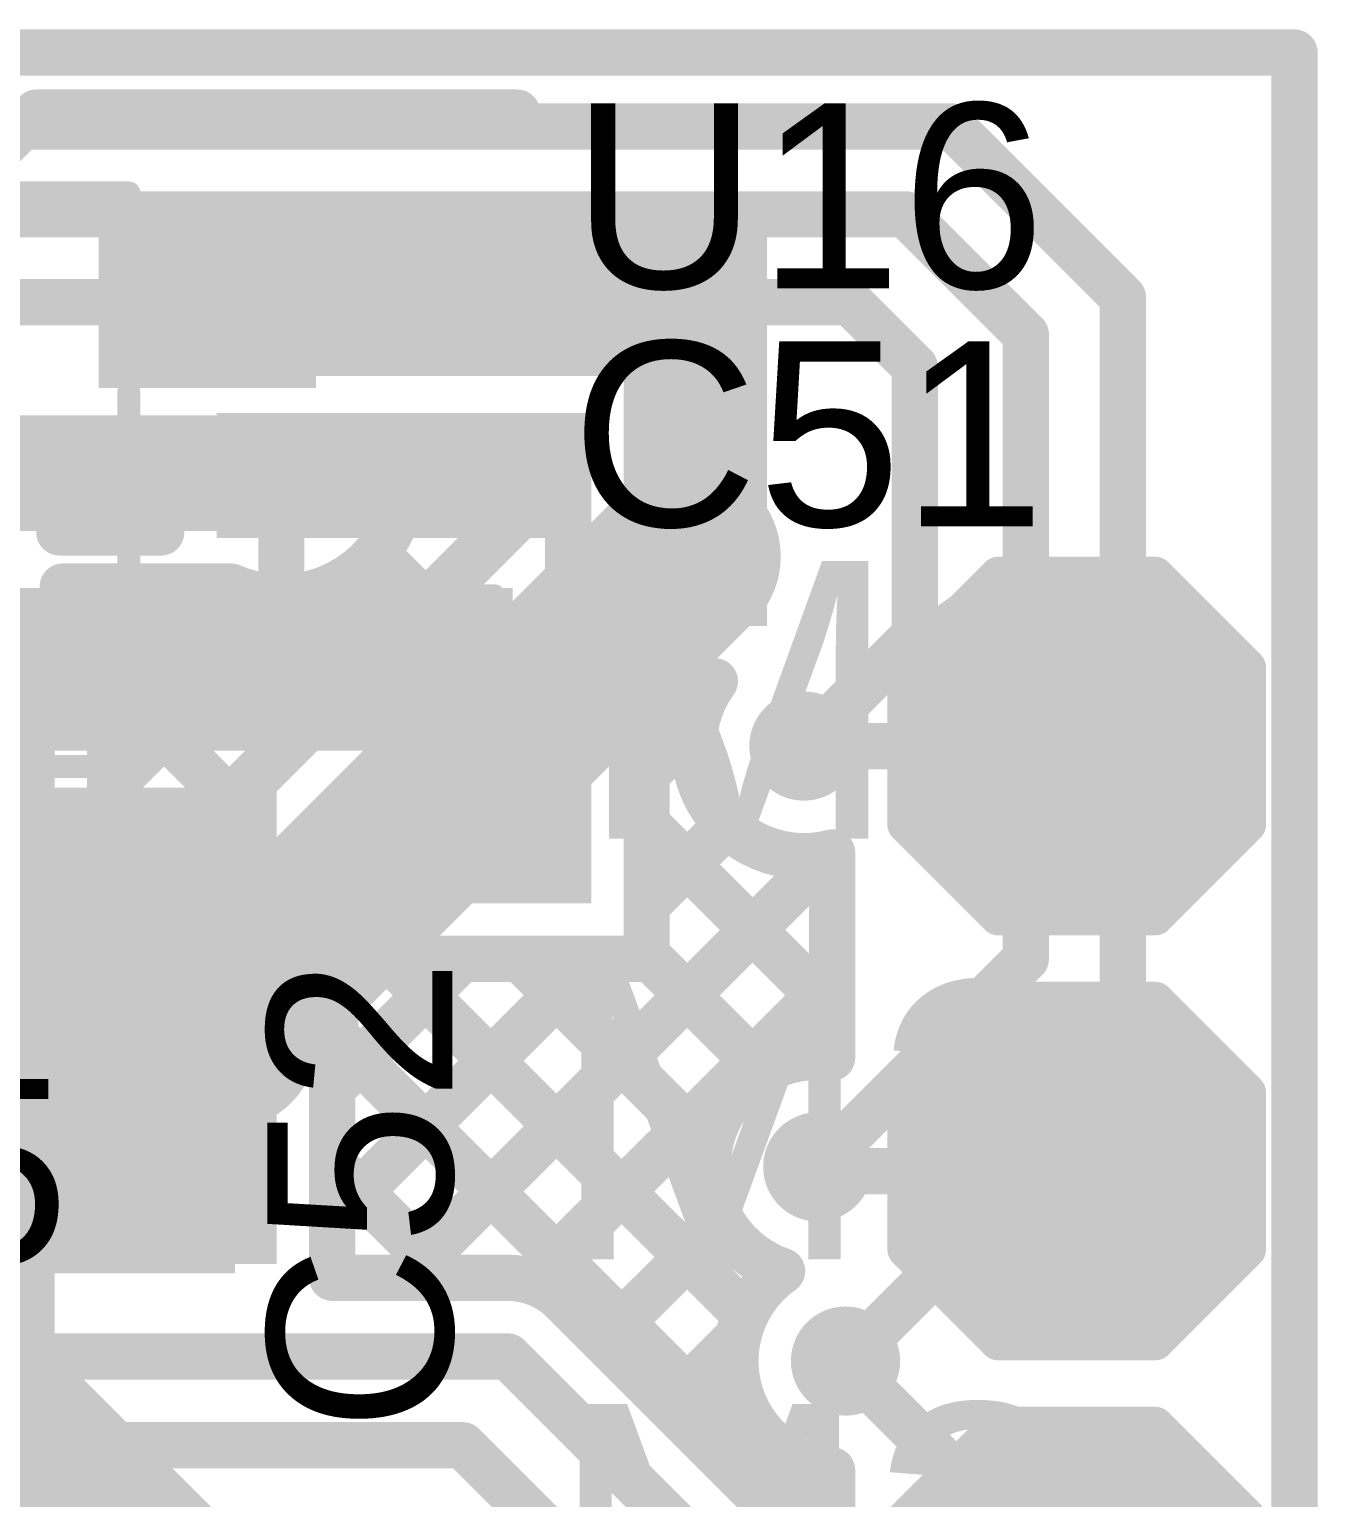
# Model space of a CAD drawing. Header units: millimetres. Extents: x -0.14 to 1.19, y -0.12 to 0.99.
# Drawn here: x 0.9075 to 1.1861, y 0.6715 to 0.989 of the extents above; entities that cross this region are included whole.
import ezdxf

# ---------------------------------------------------------------- set-up
doc = ezdxf.new("R2010")
doc.units = ezdxf.units.MM
doc.header["$MEASUREMENT"] = 0
for name, color, linetype in [('BottomLayer', 5, 'Continuous'), ('Mechanical2', 216, 'Continuous'), ('TopLayer', 1, 'Continuous'), ('TopOverlay', 2, 'Continuous'), ('TopPaste', 8, 'Continuous'), ('TopSolder', 216, 'Continuous'), ('ViaHoleLayer', 16, 'Continuous')]:
    doc.layers.add(name, color=color, linetype=linetype)
doc.styles.add('Arial', font='', dxfattribs={"height": 0.2})
doc.styles.get('Arial').set_extended_font_data('Arial')

# ---------------------------------------------------------------- blocks, each defined once
blk = doc.blocks.new('C___0402_9')
at = {"layer": 'TopLayer'}
for points in [[(-0.0275, -0.0125), (-0.0275, 0.0125), (-0.0095, 0.0125), (-0.0095, -0.0125)], [(0.0095, -0.0125), (0.0095, 0.0125), (0.0275, 0.0125), (0.0275, -0.0125)]]:
    blk.add_hatch(color=1, dxfattribs=at).paths.add_polyline_path(points)
at = {"layer": 'TopPaste'}
for points in [[(-0.0275, -0.0125), (-0.0275, 0.0125), (-0.0095, 0.0125), (-0.0095, -0.0125)], [(0.0095, -0.0125), (0.0095, 0.0125), (0.0275, 0.0125), (0.0275, -0.0125)]]:
    blk.add_hatch(color=8, dxfattribs=at).paths.add_polyline_path(points)
at = {"layer": 'TopSolder'}
for points in [[(-0.02986, -0.01486), (-0.02986, 0.01486), (-0.00714, 0.01486), (-0.00714, -0.01486)], [(0.00714, -0.01486), (0.00714, 0.01486), (0.02986, 0.01486), (0.02986, -0.01486)]]:
    blk.add_hatch(color=216, dxfattribs=at).paths.add_polyline_path(points)
at = {"layer": 'TopOverlay', "const_width": 0.005}
for points in [[(-0.011, 0.016), (-0.031, 0.016)], [(-0.031, -0.016), (-0.031, 0.016)], [(0.031, 0.016), (0.011, 0.016)], [(0.031, -0.016), (0.031, 0.016)], [(-0.011, -0.016), (-0.031, -0.016)], [(0.031, -0.016), (0.011, -0.016)]]:
    blk.add_lwpolyline(points, dxfattribs=at)
at = {"layer": 'TopOverlay', "const_width": 0.0025}
for points in [[(-0.03225, 0.016, 1), (-0.02975, 0.016, 1)], [(-0.03225, 0.016, 1), (-0.02975, 0.016, 1)], [(-0.01225, 0.016, 1), (-0.00975, 0.016, 1)], [(0.00975, 0.016, 1), (0.01225, 0.016, 1)], [(0.02975, 0.016, 1), (0.03225, 0.016, 1)], [(0.02975, 0.016, 1), (0.03225, 0.016, 1)], [(-0.03225, -0.016, 1), (-0.02975, -0.016, 1)], [(-0.03225, -0.016, 1), (-0.02975, -0.016, 1)], [(-0.01225, -0.016, 1), (-0.00975, -0.016, 1)], [(0.00975, -0.016, 1), (0.01225, -0.016, 1)], [(0.02975, -0.016, 1), (0.03225, -0.016, 1)], [(0.02975, -0.016, 1), (0.03225, -0.016, 1)]]:
    blk.add_lwpolyline(points, format="xyb", close=True, dxfattribs=at)
blk = doc.blocks.new('SOT_23_5_12')
at = {"layer": 'TopLayer'}
for points in [[(-0.0315, 0.05098), (-0.0315, 0.02382), (-0.07047, 0.02382), (-0.07047, 0.05098)], [(0.07047, 0.05098), (0.07047, 0.02382), (0.0315, 0.02382), (0.0315, 0.05098)], [(-0.0315, 0.01358), (-0.0315, -0.01358), (-0.07047, -0.01358), (-0.07047, 0.01358)], [(-0.0315, -0.02382), (-0.0315, -0.05098), (-0.07047, -0.05098), (-0.07047, -0.02382)], [(0.07047, -0.02382), (0.07047, -0.05098), (0.0315, -0.05098), (0.0315, -0.02382)]]:
    blk.add_hatch(color=1, dxfattribs=at).paths.add_polyline_path(points)
at = {"layer": 'TopPaste'}
for points in [[(-0.0315, 0.05098), (-0.0315, 0.02382), (-0.07047, 0.02382), (-0.07047, 0.05098)], [(0.07047, 0.05098), (0.07047, 0.02382), (0.0315, 0.02382), (0.0315, 0.05098)], [(-0.0315, 0.01358), (-0.0315, -0.01358), (-0.07047, -0.01358), (-0.07047, 0.01358)], [(-0.0315, -0.02382), (-0.0315, -0.05098), (-0.07047, -0.05098), (-0.07047, -0.02382)], [(0.07047, -0.02382), (0.07047, -0.05098), (0.0315, -0.05098), (0.0315, -0.02382)]]:
    blk.add_hatch(color=8, dxfattribs=at).paths.add_polyline_path(points)
at = {"layer": 'TopSolder'}
for points in [[(-0.0275, 0.05498), (-0.0275, 0.01982), (-0.07447, 0.01982), (-0.07447, 0.05498)], [(0.07447, 0.05498), (0.07447, 0.01982), (0.0275, 0.01982), (0.0275, 0.05498)], [(-0.0275, 0.01758), (-0.0275, -0.01758), (-0.07447, -0.01758), (-0.07447, 0.01758)], [(-0.0275, -0.01982), (-0.0275, -0.05498), (-0.07447, -0.05498), (-0.07447, -0.01982)], [(0.07447, -0.01982), (0.07447, -0.05498), (0.0275, -0.05498), (0.0275, -0.01982)]]:
    blk.add_hatch(color=216, dxfattribs=at).paths.add_polyline_path(points)
at = {"layer": 'TopOverlay'}
for points, const_width in [([(-0.034, 0.062), (0.034, 0.062)], 0.005), ([(-0.034, 0.057), (-0.034, 0.062)], 0.005), ([(0.034, 0.057), (0.034, 0.062)], 0.005), ([(0.034, -0.019), (0.034, 0.019)], 0.00496), ([(-0.034, -0.062), (-0.034, -0.057)], 0.005), ([(0.034, -0.062), (0.034, -0.057)], 0.005), ([(-0.034, -0.062), (0.034, -0.062)], 0.005)]:
    blk.add_lwpolyline(points, dxfattribs=dict(at, const_width=const_width))
for points, const_width in [([(-0.03525, 0.062, 1), (-0.03275, 0.062, 1)], 0.0025), ([(-0.03525, 0.062, 1), (-0.03275, 0.062, 1)], 0.0025), ([(0.03275, 0.062, 1), (0.03525, 0.062, 1)], 0.0025), ([(0.03275, 0.062, 1), (0.03525, 0.062, 1)], 0.0025), ([(-0.03525, 0.057, 1), (-0.03275, 0.057, 1)], 0.0025), ([(0.03275, 0.057, 1), (0.03525, 0.057, 1)], 0.0025), ([(0.03276, 0.019, 1), (0.03524, 0.019, 1)], 0.00248), ([(0.03276, -0.019, 1), (0.03524, -0.019, 1)], 0.00248), ([(-0.03525, -0.057, 1), (-0.03275, -0.057, 1)], 0.0025), ([(0.03275, -0.057, 1), (0.03525, -0.057, 1)], 0.0025), ([(-0.03525, -0.062, 1), (-0.03275, -0.062, 1)], 0.0025), ([(-0.03525, -0.062, 1), (-0.03275, -0.062, 1)], 0.0025), ([(0.03275, -0.062, 1), (0.03525, -0.062, 1)], 0.0025), ([(0.03275, -0.062, 1), (0.03525, -0.062, 1)], 0.0025)]:
    blk.add_lwpolyline(points, format="xyb", close=True, dxfattribs=dict(at, const_width=const_width))
blk = doc.blocks.new('R__0603_14')
at = {"layer": 'TopLayer'}
for points in [[(-0.015, 0.0175), (-0.015, -0.0175), (-0.045, -0.0175), (-0.045, 0.0175)], [(0.045, 0.0175), (0.045, -0.0175), (0.015, -0.0175), (0.015, 0.0175)]]:
    blk.add_hatch(color=1, dxfattribs=at).paths.add_polyline_path(points)
at = {"layer": 'TopPaste'}
for points in [[(-0.015, 0.0175), (-0.015, -0.0175), (-0.045, -0.0175), (-0.045, 0.0175)], [(0.045, 0.0175), (0.045, -0.0175), (0.015, -0.0175), (0.015, 0.0175)]]:
    blk.add_hatch(color=8, dxfattribs=at).paths.add_polyline_path(points)
at = {"layer": 'TopSolder'}
for points in [[(-0.011, 0.0215), (-0.011, -0.0215), (-0.049, -0.0215), (-0.049, 0.0215)], [(0.049, 0.0215), (0.049, -0.0215), (0.011, -0.0215), (0.011, 0.0215)]]:
    blk.add_hatch(color=216, dxfattribs=at).paths.add_polyline_path(points)
at = {"layer": 'TopOverlay', "const_width": 0.005}
for points in [[(-0.048, -0.021), (-0.048, 0.021)], [(-0.048, 0.021), (0.048, 0.021)], [(0.048, -0.021), (0.048, 0.021)], [(-0.048, -0.021), (0.048, -0.021)]]:
    blk.add_lwpolyline(points, dxfattribs=at)
at = {"layer": 'TopOverlay', "const_width": 0.0025}
for points in [[(-0.04925, 0.021, 1), (-0.04675, 0.021, 1)], [(-0.04925, 0.021, 1), (-0.04675, 0.021, 1)], [(0.04675, 0.021, 1), (0.04925, 0.021, 1)], [(0.04675, 0.021, 1), (0.04925, 0.021, 1)], [(-0.04925, -0.021, 1), (-0.04675, -0.021, 1)], [(-0.04925, -0.021, 1), (-0.04675, -0.021, 1)], [(0.04675, -0.021, 1), (0.04925, -0.021, 1)], [(0.04675, -0.021, 1), (0.04925, -0.021, 1)]]:
    blk.add_lwpolyline(points, format="xyb", close=True, dxfattribs=at)
blk = doc.blocks.new('TEST_POINT_22')
at = {"layer": 'TopLayer'}
blk.add_hatch(color=1, dxfattribs=at).paths.add_polyline_path([(0.015, 0.03), (-0.015, 0.03), (-0.03, 0.015), (-0.03, -0.015), (-0.015, -0.03), (0.015, -0.03), (0.03, -0.015), (0.03, 0.015)])
at = {"layer": 'TopPaste'}
blk.add_hatch(color=8, dxfattribs=at).paths.add_polyline_path([(0.015, 0.03), (-0.015, 0.03), (-0.03, 0.015), (-0.03, -0.015), (-0.015, -0.03), (0.015, -0.03), (0.03, -0.015), (0.03, 0.015)])
at = {"layer": 'TopSolder'}
blk.add_hatch(color=216, dxfattribs=at).paths.add_polyline_path([(0.017, 0.034), (-0.017, 0.034), (-0.034, 0.017), (-0.034, -0.017), (-0.017, -0.034), (0.017, -0.034), (0.034, -0.017), (0.034, 0.017)])
at = {"layer": 'TopOverlay', "const_width": 0.00787}
for points in [[(-0.037, 0.017), (-0.017, 0.037)], [(-0.017, 0.037), (0.017, 0.037)], [(-0.017, 0.037), (0.017, 0.037)], [(0.017, 0.037), (0.037, 0.017)], [(-0.037, -0.017), (-0.037, 0.017)], [(0.037, -0.017), (0.037, 0.017)], [(-0.037, -0.017), (-0.017, -0.037)], [(0.017, -0.037), (0.037, -0.017)], [(-0.017, -0.037), (0.017, -0.037)], [(-0.017, -0.037), (0.017, -0.037)]]:
    blk.add_lwpolyline(points, dxfattribs=at)
at = {"layer": 'TopOverlay', "const_width": 0.00394}
for points in [[(-0.01897, 0.037, 1), (-0.01503, 0.037, 1)], [(-0.01897, 0.037, 1), (-0.01503, 0.037, 1)], [(-0.01897, 0.037, 1), (-0.01503, 0.037, 1)], [(0.01503, 0.037, 1), (0.01897, 0.037, 1)], [(0.01503, 0.037, 1), (0.01897, 0.037, 1)], [(0.01503, 0.037, 1), (0.01897, 0.037, 1)], [(-0.03897, 0.017, 1), (-0.03503, 0.017, 1)], [(-0.03897, 0.017, 1), (-0.03503, 0.017, 1)], [(0.03503, 0.017, 1), (0.03897, 0.017, 1)], [(0.03503, 0.017, 1), (0.03897, 0.017, 1)], [(-0.03897, -0.017, 1), (-0.03503, -0.017, 1)], [(-0.03897, -0.017, 1), (-0.03503, -0.017, 1)], [(0.03503, -0.017, 1), (0.03897, -0.017, 1)], [(0.03503, -0.017, 1), (0.03897, -0.017, 1)], [(-0.01897, -0.037, 1), (-0.01503, -0.037, 1)], [(-0.01897, -0.037, 1), (-0.01503, -0.037, 1)], [(-0.01897, -0.037, 1), (-0.01503, -0.037, 1)], [(0.01503, -0.037, 1), (0.01897, -0.037, 1)], [(0.01503, -0.037, 1), (0.01897, -0.037, 1)], [(0.01503, -0.037, 1), (0.01897, -0.037, 1)]]:
    blk.add_lwpolyline(points, format="xyb", close=True, dxfattribs=at)
blk = doc.blocks.new('TEST_POINT_23')
at = {"layer": 'TopLayer'}
blk.add_hatch(color=1, dxfattribs=at).paths.add_polyline_path([(0.015, 0.03), (-0.015, 0.03), (-0.03, 0.015), (-0.03, -0.015), (-0.015, -0.03), (0.015, -0.03), (0.03, -0.015), (0.03, 0.015)])
at = {"layer": 'TopPaste'}
blk.add_hatch(color=8, dxfattribs=at).paths.add_polyline_path([(0.015, 0.03), (-0.015, 0.03), (-0.03, 0.015), (-0.03, -0.015), (-0.015, -0.03), (0.015, -0.03), (0.03, -0.015), (0.03, 0.015)])
at = {"layer": 'TopSolder'}
blk.add_hatch(color=216, dxfattribs=at).paths.add_polyline_path([(0.017, 0.034), (-0.017, 0.034), (-0.034, 0.017), (-0.034, -0.017), (-0.017, -0.034), (0.017, -0.034), (0.034, -0.017), (0.034, 0.017)])
at = {"layer": 'TopOverlay', "const_width": 0.00787}
for points in [[(-0.037, 0.017), (-0.017, 0.037)], [(-0.017, 0.037), (0.017, 0.037)], [(-0.017, 0.037), (0.017, 0.037)], [(0.017, 0.037), (0.037, 0.017)], [(-0.037, -0.017), (-0.037, 0.017)], [(0.037, -0.017), (0.037, 0.017)], [(-0.037, -0.017), (-0.017, -0.037)], [(0.017, -0.037), (0.037, -0.017)], [(-0.017, -0.037), (0.017, -0.037)], [(-0.017, -0.037), (0.017, -0.037)]]:
    blk.add_lwpolyline(points, dxfattribs=at)
at = {"layer": 'TopOverlay', "const_width": 0.00394}
for points in [[(-0.01897, 0.037, 1), (-0.01503, 0.037, 1)], [(-0.01897, 0.037, 1), (-0.01503, 0.037, 1)], [(-0.01897, 0.037, 1), (-0.01503, 0.037, 1)], [(0.01503, 0.037, 1), (0.01897, 0.037, 1)], [(0.01503, 0.037, 1), (0.01897, 0.037, 1)], [(0.01503, 0.037, 1), (0.01897, 0.037, 1)], [(-0.03897, 0.017, 1), (-0.03503, 0.017, 1)], [(-0.03897, 0.017, 1), (-0.03503, 0.017, 1)], [(0.03503, 0.017, 1), (0.03897, 0.017, 1)], [(0.03503, 0.017, 1), (0.03897, 0.017, 1)], [(-0.03897, -0.017, 1), (-0.03503, -0.017, 1)], [(-0.03897, -0.017, 1), (-0.03503, -0.017, 1)], [(0.03503, -0.017, 1), (0.03897, -0.017, 1)], [(0.03503, -0.017, 1), (0.03897, -0.017, 1)], [(-0.01897, -0.037, 1), (-0.01503, -0.037, 1)], [(-0.01897, -0.037, 1), (-0.01503, -0.037, 1)], [(-0.01897, -0.037, 1), (-0.01503, -0.037, 1)], [(0.01503, -0.037, 1), (0.01897, -0.037, 1)], [(0.01503, -0.037, 1), (0.01897, -0.037, 1)], [(0.01503, -0.037, 1), (0.01897, -0.037, 1)]]:
    blk.add_lwpolyline(points, format="xyb", close=True, dxfattribs=at)
blk = doc.blocks.new('TEST_POINT_24')
at = {"layer": 'TopLayer'}
blk.add_hatch(color=1, dxfattribs=at).paths.add_polyline_path([(0.015, 0.03), (-0.015, 0.03), (-0.03, 0.015), (-0.03, -0.015), (-0.015, -0.03), (0.015, -0.03), (0.03, -0.015), (0.03, 0.015)])
at = {"layer": 'TopPaste'}
blk.add_hatch(color=8, dxfattribs=at).paths.add_polyline_path([(0.015, 0.03), (-0.015, 0.03), (-0.03, 0.015), (-0.03, -0.015), (-0.015, -0.03), (0.015, -0.03), (0.03, -0.015), (0.03, 0.015)])
at = {"layer": 'TopSolder'}
blk.add_hatch(color=216, dxfattribs=at).paths.add_polyline_path([(0.017, 0.034), (-0.017, 0.034), (-0.034, 0.017), (-0.034, -0.017), (-0.017, -0.034), (0.017, -0.034), (0.034, -0.017), (0.034, 0.017)])
at = {"layer": 'TopOverlay', "const_width": 0.00787}
for points in [[(-0.037, 0.017), (-0.017, 0.037)], [(-0.017, 0.037), (0.017, 0.037)], [(-0.017, 0.037), (0.017, 0.037)], [(0.017, 0.037), (0.037, 0.017)], [(-0.037, -0.017), (-0.037, 0.017)], [(0.037, -0.017), (0.037, 0.017)], [(-0.037, -0.017), (-0.017, -0.037)], [(0.017, -0.037), (0.037, -0.017)], [(-0.017, -0.037), (0.017, -0.037)], [(-0.017, -0.037), (0.017, -0.037)]]:
    blk.add_lwpolyline(points, dxfattribs=at)
at = {"layer": 'TopOverlay', "const_width": 0.00394}
for points in [[(-0.01897, 0.037, 1), (-0.01503, 0.037, 1)], [(-0.01897, 0.037, 1), (-0.01503, 0.037, 1)], [(-0.01897, 0.037, 1), (-0.01503, 0.037, 1)], [(0.01503, 0.037, 1), (0.01897, 0.037, 1)], [(0.01503, 0.037, 1), (0.01897, 0.037, 1)], [(0.01503, 0.037, 1), (0.01897, 0.037, 1)], [(-0.03897, 0.017, 1), (-0.03503, 0.017, 1)], [(-0.03897, 0.017, 1), (-0.03503, 0.017, 1)], [(0.03503, 0.017, 1), (0.03897, 0.017, 1)], [(0.03503, 0.017, 1), (0.03897, 0.017, 1)], [(-0.03897, -0.017, 1), (-0.03503, -0.017, 1)], [(-0.03897, -0.017, 1), (-0.03503, -0.017, 1)], [(0.03503, -0.017, 1), (0.03897, -0.017, 1)], [(0.03503, -0.017, 1), (0.03897, -0.017, 1)], [(-0.01897, -0.037, 1), (-0.01503, -0.037, 1)], [(-0.01897, -0.037, 1), (-0.01503, -0.037, 1)], [(-0.01897, -0.037, 1), (-0.01503, -0.037, 1)], [(0.01503, -0.037, 1), (0.01897, -0.037, 1)], [(0.01503, -0.037, 1), (0.01897, -0.037, 1)], [(0.01503, -0.037, 1), (0.01897, -0.037, 1)]]:
    blk.add_lwpolyline(points, format="xyb", close=True, dxfattribs=at)
blk = doc.blocks.new('C___0402_26')
at = {"layer": 'TopLayer'}
for points in [[(-0.0275, -0.0125), (-0.0275, 0.0125), (-0.0095, 0.0125), (-0.0095, -0.0125)], [(0.0095, -0.0125), (0.0095, 0.0125), (0.0275, 0.0125), (0.0275, -0.0125)]]:
    blk.add_hatch(color=1, dxfattribs=at).paths.add_polyline_path(points)
at = {"layer": 'TopPaste'}
for points in [[(-0.0275, -0.0125), (-0.0275, 0.0125), (-0.0095, 0.0125), (-0.0095, -0.0125)], [(0.0095, -0.0125), (0.0095, 0.0125), (0.0275, 0.0125), (0.0275, -0.0125)]]:
    blk.add_hatch(color=8, dxfattribs=at).paths.add_polyline_path(points)
at = {"layer": 'TopSolder'}
for points in [[(-0.02986, -0.01486), (-0.02986, 0.01486), (-0.00714, 0.01486), (-0.00714, -0.01486)], [(0.00714, -0.01486), (0.00714, 0.01486), (0.02986, 0.01486), (0.02986, -0.01486)]]:
    blk.add_hatch(color=216, dxfattribs=at).paths.add_polyline_path(points)
at = {"layer": 'TopOverlay', "const_width": 0.005}
for points in [[(-0.011, 0.016), (-0.031, 0.016)], [(-0.031, -0.016), (-0.031, 0.016)], [(0.031, 0.016), (0.011, 0.016)], [(0.031, -0.016), (0.031, 0.016)], [(-0.011, -0.016), (-0.031, -0.016)], [(0.031, -0.016), (0.011, -0.016)]]:
    blk.add_lwpolyline(points, dxfattribs=at)
at = {"layer": 'TopOverlay', "const_width": 0.0025}
for points in [[(-0.03225, 0.016, 1), (-0.02975, 0.016, 1)], [(-0.03225, 0.016, 1), (-0.02975, 0.016, 1)], [(-0.01225, 0.016, 1), (-0.00975, 0.016, 1)], [(0.00975, 0.016, 1), (0.01225, 0.016, 1)], [(0.02975, 0.016, 1), (0.03225, 0.016, 1)], [(0.02975, 0.016, 1), (0.03225, 0.016, 1)], [(-0.03225, -0.016, 1), (-0.02975, -0.016, 1)], [(-0.03225, -0.016, 1), (-0.02975, -0.016, 1)], [(-0.01225, -0.016, 1), (-0.00975, -0.016, 1)], [(0.00975, -0.016, 1), (0.01225, -0.016, 1)], [(0.02975, -0.016, 1), (0.03225, -0.016, 1)], [(0.02975, -0.016, 1), (0.03225, -0.016, 1)]]:
    blk.add_lwpolyline(points, format="xyb", close=True, dxfattribs=at)

msp = doc.modelspace()

# ---------------------------------------------------------------- hatches: boundary and pattern name
at = {"layer": 'BottomLayer'}
h = msp.add_hatch(color=5, dxfattribs=at)
edge = h.paths.add_edge_path()
edge.add_arc((0.962, 0.893), 0.01181, 0, 360)
h = msp.add_hatch(color=5, dxfattribs=at)
edge = h.paths.add_edge_path()
edge.add_arc((1.05, 0.875), 0.01181, 0, 360)
h = msp.add_hatch(color=5, dxfattribs=at)
edge = h.paths.add_edge_path()
edge.add_arc((1.075, 0.834), 0.01181, 0, 360)
h = msp.add_hatch(color=5, dxfattribs=at)
edge = h.paths.add_edge_path()
edge.add_arc((0.95, 0.771), 0.01181, 0, 360)
h = msp.add_hatch(color=5, dxfattribs=at)
edge = h.paths.add_edge_path()
edge.add_arc((1.078, 0.743), 0.01181, 0, 360)
h = msp.add_hatch(color=5, dxfattribs=at)
edge = h.paths.add_edge_path()
edge.add_arc((1.084, 0.701), 0.01181, 0, 360)
at = {"layer": 'TopLayer'}
for points in [[(0.926, 0.914), (1.067, 0.914), (1.067, 0.944), (0.926, 0.944)], [(1.036, 0.86), (1.067, 0.86), (1.067, 0.935), (1.036, 0.935)], [(1.029, 0.906), (0.948, 0.906), (0.948, 0.879), (1.029, 0.879)], [(1.019, 0.8), (1.029, 0.8), (1.029, 0.893), (1.019, 0.893)], [(0.875, 0.833), (1.012, 0.833), (1.012, 0.8682), (0.875, 0.8682)], [(0.963, 0.839), (1.012, 0.839), (1.012, 0.8682), (0.963, 0.8682)], [(0.882, 0.722), (0.961, 0.722), (0.961, 0.825), (0.882, 0.825)], [(0.978, 0.8), (1.029, 0.8), (1.029, 0.825), (0.978, 0.825)], [(0.799, 0.72), (0.952, 0.72), (0.952, 0.756), (0.799, 0.756)]]:
    msp.add_hatch(color=1, dxfattribs=at).paths.add_polyline_path(points)
h = msp.add_hatch(color=1, dxfattribs=at)
edge = h.paths.add_edge_path()
edge.add_arc((0.962, 0.893), 0.01181, 0, 360)
h = msp.add_hatch(color=1, dxfattribs=at)
edge = h.paths.add_edge_path()
edge.add_arc((1.05, 0.875), 0.01181, 0, 360)
h = msp.add_hatch(color=1, dxfattribs=at)
edge = h.paths.add_edge_path()
edge.add_arc((1.075, 0.834), 0.01181, 0, 360)
h = msp.add_hatch(color=1, dxfattribs=at)
edge = h.paths.add_edge_path()
edge.add_arc((0.95, 0.771), 0.01181, 0, 360)
h = msp.add_hatch(color=1, dxfattribs=at)
edge = h.paths.add_edge_path()
edge.add_arc((1.078, 0.743), 0.01181, 0, 360)
h = msp.add_hatch(color=1, dxfattribs=at)
edge = h.paths.add_edge_path()
edge.add_arc((1.084, 0.701), 0.01181, 0, 360)
at = {"layer": 'ViaHoleLayer'}
h = msp.add_hatch(color=16, dxfattribs=at)
edge = h.paths.add_edge_path()
edge.add_arc((0.962, 0.893), 0.00591, 0, 360)
h = msp.add_hatch(color=16, dxfattribs=at)
edge = h.paths.add_edge_path()
edge.add_arc((1.05, 0.875), 0.00591, 0, 360)
h = msp.add_hatch(color=16, dxfattribs=at)
edge = h.paths.add_edge_path()
edge.add_arc((1.075, 0.834), 0.00591, 0, 360)
h = msp.add_hatch(color=16, dxfattribs=at)
edge = h.paths.add_edge_path()
edge.add_arc((0.95, 0.771), 0.00591, 0, 360)
h = msp.add_hatch(color=16, dxfattribs=at)
edge = h.paths.add_edge_path()
edge.add_arc((1.078, 0.743), 0.00591, 0, 360)
h = msp.add_hatch(color=16, dxfattribs=at)
edge = h.paths.add_edge_path()
edge.add_arc((1.084, 0.701), 0.00591, 0, 360)

# ---------------------------------------------------------------- linework, layer by layer
at = {"layer": 'BottomLayer'}
for points, const_width in [([(0.334, 0.968), (1.107, 0.968)], 0.01), ([(1.107, 0.968), (1.144, 0.931)], 0.01), ([(0.355, 0.949), (1.097, 0.949)], 0.01), ([(1.097, 0.949), (1.123, 0.923)], 0.01), ([(0.373, 0.93), (1.085, 0.93)], 0.01), ([(1.085, 0.93), (1.099, 0.916)], 0.01), ([(1.144, 0.76079), (1.144, 0.931)], 0.01), ([(1.123, 0.788), (1.123, 0.923)], 0.01), ([(1.099, 0.858), (1.099, 0.916)], 0.01), ([(0.815, 0.893), (0.962, 0.893)], 0.025), ([(0.962, 0.893), (0.98381, 0.893)], 0.01), ([(0.962, 0.87119), (0.962, 0.893)], 0.01), ([(0.95, 0.775), (1.05, 0.875)], 0.04), ([(0.925, 0.79677), (1.01249, 0.88425)], 0.01), ([(0.9274, 0.79766), (1.014, 0.88425)], 0.01), ([(0.98734, 0.88425), (1.014, 0.88425)], 0.01), ([(1.00218, 0.88425), (1.00809, 0.87834)], 0.01), ([(0.98247, 0.87568), (0.99395, 0.8642)], 0.01), ([(0.91472, 0.8685), (0.95111, 0.8685)], 0.01), ([(0.92412, 0.85245), (0.94017, 0.8685)], 0.01), ([(0.93308, 0.8685), (0.96566, 0.83592)], 0.01), ([(0.925, 0.82505), (0.96652, 0.86657)], 0.01), ([(0.96362, 0.86624), (0.9798, 0.85006)], 0.01), ([(0.893, 0.695), (0.893, 0.845)], 0.04), ([(1.075, 0.834), (1.099, 0.858)], 0.01), ([(0.92481, 0.84848), (0.95152, 0.82177)], 0.01), ([(0.925, 0.79497), (0.925, 0.845)], 0.01), ([(0.925, 0.82001), (0.93738, 0.80763)], 0.01), ([(0.95, 0.771), (0.95, 0.775)], 0.04), ([(1.078, 0.743), (1.123, 0.788)], 0.01), ([(1.084, 0.70079), (1.144, 0.76079)], 0.01), ([(0.893, 0.695), (1.047, 0.541)], 0.04)]:
    msp.add_lwpolyline(points, dxfattribs=dict(at, const_width=const_width))
for points, const_width in [([(1.1045, 0.968, 1), (1.1095, 0.968, 1)], 0.005), ([(1.1045, 0.968, 1), (1.1095, 0.968, 1)], 0.005), ([(1.0945, 0.949, 1), (1.0995, 0.949, 1)], 0.005), ([(1.0945, 0.949, 1), (1.0995, 0.949, 1)], 0.005), ([(1.0825, 0.93, 1), (1.0875, 0.93, 1)], 0.005), ([(1.0825, 0.93, 1), (1.0875, 0.93, 1)], 0.005), ([(1.1415, 0.931, 1), (1.1465, 0.931, 1)], 0.005), ([(1.1415, 0.931, 1), (1.1465, 0.931, 1)], 0.005), ([(1.1205, 0.923, 1), (1.1255, 0.923, 1)], 0.005), ([(1.1205, 0.923, 1), (1.1255, 0.923, 1)], 0.005), ([(1.0965, 0.916, 1), (1.1015, 0.916, 1)], 0.005), ([(1.0965, 0.916, 1), (1.1015, 0.916, 1)], 0.005), ([(0.95575, 0.893, 1), (0.96825, 0.893, 1)], 0.0125), ([(0.9595, 0.893, 1), (0.9645, 0.893, 1)], 0.005), ([(0.9595, 0.893, 1), (0.9645, 0.893, 1)], 0.005), ([(0.98131, 0.893, 1), (0.98631, 0.893, 1)], 0.005), ([(1.04, 0.875, 1), (1.06, 0.875, 1)], 0.02), ([(0.98484, 0.88425, 1), (0.98984, 0.88425, 1)], 0.005), ([(0.98484, 0.88425, 1), (0.98984, 0.88425, 1)], 0.005), ([(0.99968, 0.88425, 1), (1.00468, 0.88425, 1)], 0.005), ([(1.00999, 0.88425, 1), (1.01499, 0.88425, 1)], 0.005), ([(1.0115, 0.88425, 1), (1.0165, 0.88425, 1)], 0.005), ([(1.0115, 0.88425, 1), (1.0165, 0.88425, 1)], 0.005), ([(1.00559, 0.87834, 1), (1.01059, 0.87834, 1)], 0.005), ([(0.97997, 0.87568, 1), (0.98497, 0.87568, 1)], 0.005), ([(0.91222, 0.8685, 1), (0.91722, 0.8685, 1)], 0.005), ([(0.91222, 0.8685, 1), (0.91722, 0.8685, 1)], 0.005), ([(0.93058, 0.8685, 1), (0.93558, 0.8685, 1)], 0.005), ([(0.93767, 0.8685, 1), (0.94267, 0.8685, 1)], 0.005), ([(0.94861, 0.8685, 1), (0.95361, 0.8685, 1)], 0.005), ([(0.94861, 0.8685, 1), (0.95361, 0.8685, 1)], 0.005), ([(0.9595, 0.87119, 1), (0.9645, 0.87119, 1)], 0.005), ([(0.96112, 0.86624, 1), (0.96612, 0.86624, 1)], 0.005), ([(0.96402, 0.86657, 1), (0.96902, 0.86657, 1)], 0.005), ([(0.99145, 0.8642, 1), (0.99645, 0.8642, 1)], 0.005), ([(0.883, 0.845, 1), (0.903, 0.845, 1)], 0.02), ([(1.0965, 0.858, 1), (1.1015, 0.858, 1)], 0.005), ([(1.0965, 0.858, 1), (1.1015, 0.858, 1)], 0.005), ([(0.92162, 0.85245, 1), (0.92662, 0.85245, 1)], 0.005), ([(0.9773, 0.85006, 1), (0.9823, 0.85006, 1)], 0.005), ([(0.92231, 0.84848, 1), (0.92731, 0.84848, 1)], 0.005), ([(0.9225, 0.845, 1), (0.9275, 0.845, 1)], 0.005), ([(0.9225, 0.845, 1), (0.9275, 0.845, 1)], 0.005), ([(0.96316, 0.83592, 1), (0.96816, 0.83592, 1)], 0.005), ([(1.0725, 0.834, 1), (1.0775, 0.834, 1)], 0.005), ([(0.9225, 0.82505, 1), (0.9275, 0.82505, 1)], 0.005), ([(0.94902, 0.82177, 1), (0.95402, 0.82177, 1)], 0.005), ([(0.9225, 0.82001, 1), (0.9275, 0.82001, 1)], 0.005), ([(0.93488, 0.80763, 1), (0.93988, 0.80763, 1)], 0.005), ([(0.9225, 0.79677, 1), (0.9275, 0.79677, 1)], 0.005), ([(0.92487, 0.79763, 1), (0.92987, 0.79763, 1)], 0.005), ([(0.9249, 0.79766, 1), (0.9299, 0.79766, 1)], 0.005), ([(0.9249, 0.79766, 1), (0.9299, 0.79766, 1)], 0.005), ([(0.9225, 0.79497, 1), (0.9275, 0.79497, 1)], 0.005), ([(0.9225, 0.79497, 1), (0.9275, 0.79497, 1)], 0.005), ([(0.9225, 0.79497, 1), (0.9275, 0.79497, 1)], 0.005), ([(0.94, 0.775, 1), (0.96, 0.775, 1)], 0.02), ([(0.94, 0.775, 1), (0.96, 0.775, 1)], 0.02), ([(0.94, 0.771, 1), (0.96, 0.771, 1)], 0.02), ([(1.1205, 0.788, 1), (1.1255, 0.788, 1)], 0.005), ([(1.1205, 0.788, 1), (1.1255, 0.788, 1)], 0.005), ([(1.1415, 0.76079, 1), (1.1465, 0.76079, 1)], 0.005), ([(1.1415, 0.76079, 1), (1.1465, 0.76079, 1)], 0.005), ([(1.0755, 0.743, 1), (1.0805, 0.743, 1)], 0.005), ([(0.883, 0.695, 1), (0.903, 0.695, 1)], 0.02), ([(0.883, 0.695, 1), (0.903, 0.695, 1)], 0.02), ([(1.0815, 0.70079, 1), (1.0865, 0.70079, 1)], 0.005)]:
    msp.add_lwpolyline(points, format="xyb", close=True, dxfattribs=dict(at, const_width=const_width))
at = {"layer": 'BottomLayer', "const_width": 0.01}
for points in [[(0.98734, 0.88425, -0.439595), (0.95111, 0.8685)], [(0.91472, 0.8685, -0.209159), (0.925, 0.845)], [(0.925, 0.79497, -0.028131), (0.9274, 0.79766)], [(0.925, 0.79497, -0.027824), (0.92737, 0.79763)]]:
    msp.add_lwpolyline(points, format="xyb", dxfattribs=at)
at = {"layer": 'Mechanical2', "const_width": 0.01}
for points in [[(0, 0.984), (1.1811, 0.984)], [(1.1811, -0.00025), (1.1811, 0.984)]]:
    msp.add_lwpolyline(points, dxfattribs=at)
at = {"layer": 'Mechanical2', "const_width": 0.005}
msp.add_lwpolyline([(1.1786, 0.984, 1), (1.1836, 0.984, 1)], format="xyb", close=True, dxfattribs=at)
msp.add_lwpolyline([(1.1786, 0.984, 1), (1.1836, 0.984, 1)], format="xyb", close=True, dxfattribs=at)
at = {"layer": 'TopLayer', "const_width": 0.01}
for points in [[(0.94019, 0.893), (0.962, 0.893)], [(0.914, 0.88425), (0.936, 0.88425)], [(0.914, 0.8802), (0.914, 0.88425)], [(0.91732, 0.88425), (0.92138, 0.8802)], [(0.92358, 0.8802), (0.92763, 0.88425)], [(0.936, 0.8802), (0.936, 0.88425)], [(0.914, 0.8802), (0.936, 0.8802)], [(1.041, 0.848), (1.05574, 0.848)], [(1.041, 0.837), (1.041, 0.848)], [(1.041, 0.84543), (1.05122, 0.83521)], [(1.041, 0.82791), (1.05163, 0.83854)], [(1.041, 0.788), (1.041, 0.837)], [(1.041, 0.788), (1.041, 0.837)], [(1.075, 0.834), (1.134, 0.834)], [(0.992, 0.798), (0.992, 0.817)], [(1.041, 0.81715), (1.0811, 0.77704)], [(1.041, 0.79963), (1.05835, 0.81698)], [(0.98866, 0.719), (1.08048, 0.81083)], [(1.07621, 0.81022), (1.0811, 0.80533)], [(1.0811, 0.76661), (1.0811, 0.81098)], [(1.041, 0.78886), (1.06619, 0.76367)], [(0.973, 0.73163), (1.02937, 0.788)], [(0.973, 0.75991), (1.00109, 0.788)], [(0.973, 0.77716), (0.973, 0.788)], [(0.973, 0.788), (1.007, 0.788)], [(0.98529, 0.788), (1.06236, 0.71093)], [(1.007, 0.788), (1.041, 0.788)], [(1.007, 0.788), (1.041, 0.788)], [(1.01358, 0.788), (1.05453, 0.74704)], [(1.01614, 0.7182), (1.0811, 0.78316)], [(0.97381, 0.7712), (1.0811, 0.66391)], [(0.973, 0.719), (0.973, 0.76484)], [(0.973, 0.74372), (0.99772, 0.719)], [(1.078, 0.743), (1.07891, 0.74209)], [(1.07891, 0.74209), (1.134, 0.74209)], [(1.03163, 0.70541), (1.05736, 0.73113)], [(0.973, 0.719), (1.011, 0.719)], [(1.02304, 0.714), (1.0811, 0.65594)], [(1.04577, 0.69127), (1.06078, 0.70627)], [(0.862, 0.702), (1.011, 0.702)], [(1.011, 0.702), (1.071, 0.642)], [(1.084, 0.70059), (1.084, 0.701)], [(1.084, 0.70059), (1.134, 0.65059)], [(1.05992, 0.67712), (1.06706, 0.68427)], [(0.8698, 0.6828), (1.0012, 0.6828)], [(1.0012, 0.6828), (1.053, 0.631)], [(1.0811, 0.65594), (1.0811, 0.67737)], [(1.07406, 0.66298), (1.0811, 0.67003)]]:
    msp.add_lwpolyline(points, dxfattribs=at)
at = {"layer": 'TopLayer', "const_width": 0.005}
for points in [[(0.93769, 0.893, 1), (0.94269, 0.893, 1)], [(0.9595, 0.893, 1), (0.9645, 0.893, 1)], [(0.9115, 0.88425, 1), (0.9165, 0.88425, 1)], [(0.9115, 0.88425, 1), (0.9165, 0.88425, 1)], [(0.91482, 0.88425, 1), (0.91982, 0.88425, 1)], [(0.92513, 0.88425, 1), (0.93013, 0.88425, 1)], [(0.9335, 0.88425, 1), (0.9385, 0.88425, 1)], [(0.9335, 0.88425, 1), (0.9385, 0.88425, 1)], [(0.9115, 0.8802, 1), (0.9165, 0.8802, 1)], [(0.9115, 0.8802, 1), (0.9165, 0.8802, 1)], [(0.91888, 0.8802, 1), (0.92388, 0.8802, 1)], [(0.92108, 0.8802, 1), (0.92608, 0.8802, 1)], [(0.9335, 0.8802, 1), (0.9385, 0.8802, 1)], [(0.9335, 0.8802, 1), (0.9385, 0.8802, 1)], [(1.0385, 0.848, 1), (1.0435, 0.848, 1)], [(1.0385, 0.848, 1), (1.0435, 0.848, 1)], [(1.05324, 0.848, 1), (1.05824, 0.848, 1)], [(1.05324, 0.848, 1), (1.05824, 0.848, 1)], [(1.0385, 0.84543, 1), (1.0435, 0.84543, 1)], [(1.0385, 0.837, 1), (1.0435, 0.837, 1)], [(1.0385, 0.837, 1), (1.0435, 0.837, 1)], [(1.0385, 0.837, 1), (1.0435, 0.837, 1)], [(1.04913, 0.83854, 1), (1.05413, 0.83854, 1)], [(1.04872, 0.83521, 1), (1.05372, 0.83521, 1)], [(1.0725, 0.834, 1), (1.0775, 0.834, 1)], [(1.1315, 0.834, 1), (1.1365, 0.834, 1)], [(1.0385, 0.82791, 1), (1.0435, 0.82791, 1)], [(0.9895, 0.817, 1), (0.9945, 0.817, 1)], [(1.0385, 0.81715, 1), (1.0435, 0.81715, 1)], [(1.05585, 0.81698, 1), (1.06085, 0.81698, 1)], [(1.07371, 0.81022, 1), (1.07871, 0.81022, 1)], [(1.07798, 0.81083, 1), (1.08298, 0.81083, 1)], [(1.0786, 0.81098, 1), (1.0836, 0.81098, 1)], [(1.0786, 0.81098, 1), (1.0836, 0.81098, 1)], [(1.0786, 0.80533, 1), (1.0836, 0.80533, 1)], [(1.0385, 0.79963, 1), (1.0435, 0.79963, 1)], [(0.9895, 0.798, 1), (0.9945, 0.798, 1)], [(1.0385, 0.78886, 1), (1.0435, 0.78886, 1)], [(0.9705, 0.788, 1), (0.9755, 0.788, 1)], [(0.9705, 0.788, 1), (0.9755, 0.788, 1)], [(0.98279, 0.788, 1), (0.98779, 0.788, 1)], [(0.99859, 0.788, 1), (1.00359, 0.788, 1)], [(1.0045, 0.788, 1), (1.0095, 0.788, 1)], [(1.0045, 0.788, 1), (1.0095, 0.788, 1)], [(1.0045, 0.788, 1), (1.0095, 0.788, 1)], [(1.01108, 0.788, 1), (1.01608, 0.788, 1)], [(1.02687, 0.788, 1), (1.03187, 0.788, 1)], [(1.0385, 0.788, 1), (1.0435, 0.788, 1)], [(1.0385, 0.788, 1), (1.0435, 0.788, 1)], [(1.0385, 0.788, 1), (1.0435, 0.788, 1)], [(1.0385, 0.788, 1), (1.0435, 0.788, 1)], [(1.0786, 0.78316, 1), (1.0836, 0.78316, 1)], [(0.9705, 0.77716, 1), (0.9755, 0.77716, 1)], [(0.9705, 0.77716, 1), (0.9755, 0.77716, 1)], [(1.0786, 0.77704, 1), (1.0836, 0.77704, 1)], [(0.97131, 0.7712, 1), (0.97631, 0.7712, 1)], [(0.97131, 0.771, 1), (0.97631, 0.771, 1)], [(0.97131, 0.771, 1), (0.97631, 0.771, 1)], [(0.9705, 0.76484, 1), (0.9755, 0.76484, 1)], [(0.9705, 0.76484, 1), (0.9755, 0.76484, 1)], [(1.06369, 0.76367, 1), (1.06869, 0.76367, 1)], [(1.0786, 0.76661, 1), (1.0836, 0.76661, 1)], [(1.0786, 0.76661, 1), (1.0836, 0.76661, 1)], [(0.9705, 0.75991, 1), (0.9755, 0.75991, 1)], [(1.05203, 0.74704, 1), (1.05703, 0.74704, 1)], [(0.9705, 0.74372, 1), (0.9755, 0.74372, 1)], [(1.0755, 0.743, 1), (1.0805, 0.743, 1)], [(1.07641, 0.74209, 1), (1.08141, 0.74209, 1)], [(1.07641, 0.74209, 1), (1.08141, 0.74209, 1)], [(1.1315, 0.74209, 1), (1.1365, 0.74209, 1)], [(0.9705, 0.73163, 1), (0.9755, 0.73163, 1)], [(1.05486, 0.73113, 1), (1.05986, 0.73113, 1)], [(0.9705, 0.719, 1), (0.9755, 0.719, 1)], [(0.9705, 0.719, 1), (0.9755, 0.719, 1)], [(0.98616, 0.719, 1), (0.99116, 0.719, 1)], [(0.99522, 0.719, 1), (1.00022, 0.719, 1)], [(1.0085, 0.719, 1), (1.0135, 0.719, 1)], [(1.0085, 0.719, 1), (1.0135, 0.719, 1)], [(1.0085, 0.719, 1), (1.0135, 0.719, 1)], [(1.06779, 0.72047, 1), (1.07279, 0.72047, 1)], [(1.06779, 0.72047, 1), (1.07279, 0.72047, 1)], [(1.01364, 0.7182, 1), (1.01864, 0.7182, 1)], [(1.02052, 0.71402, 1), (1.02552, 0.71402, 1)], [(1.02054, 0.714, 1), (1.02554, 0.714, 1)], [(1.02054, 0.714, 1), (1.02554, 0.714, 1)], [(1.05986, 0.71093, 1), (1.06486, 0.71093, 1)], [(1.02913, 0.70541, 1), (1.03413, 0.70541, 1)], [(1.05828, 0.70627, 1), (1.06328, 0.70627, 1)], [(1.0085, 0.702, 1), (1.0135, 0.702, 1)], [(1.0085, 0.702, 1), (1.0135, 0.702, 1)], [(1.0815, 0.701, 1), (1.0865, 0.701, 1)], [(1.0815, 0.70059, 1), (1.0865, 0.70059, 1)], [(1.0815, 0.70059, 1), (1.0865, 0.70059, 1)], [(1.04327, 0.69127, 1), (1.04827, 0.69127, 1)], [(1.06456, 0.68427, 1), (1.06956, 0.68427, 1)], [(0.9987, 0.6828, 1), (1.0037, 0.6828, 1)], [(0.9987, 0.6828, 1), (1.0037, 0.6828, 1)], [(1.05742, 0.67712, 1), (1.06242, 0.67712, 1)], [(1.0786, 0.67737, 1), (1.0836, 0.67737, 1)], [(1.0786, 0.67737, 1), (1.0836, 0.67737, 1)], [(1.0786, 0.67003, 1), (1.0836, 0.67003, 1)]]:
    msp.add_lwpolyline(points, format="xyb", close=True, dxfattribs=at)
at = {"layer": 'TopLayer', "const_width": 0.01}
for points in [[(1.0811, 0.81098, -0.70583), (1.05574, 0.848)], [(0.973, 0.77716, -0.06553), (0.97381, 0.771)], [(0.97381, 0.771, -0.06553), (0.973, 0.76484)], [(1.07029, 0.72047, -0.90518), (1.0811, 0.76661)], [(1.011, 0.719, -0.199327), (1.02304, 0.714)], [(1.011, 0.719, -0.198912), (1.02302, 0.71402)], [(1.0811, 0.67737, -0.686424), (1.07029, 0.72047)]]:
    msp.add_lwpolyline(points, format="xyb", dxfattribs=at)
at = {"layer": 'TopOverlay', "const_width": 0.01}
for points in [[(0.901, 0.963), (0.909, 0.971)], [(0.909, 0.971), (1.013, 0.971)]]:
    msp.add_lwpolyline(points, dxfattribs=at)
at = {"layer": 'TopOverlay', "const_width": 0.005}
for points in [[(0.9065, 0.971, 1), (0.9115, 0.971, 1)], [(0.9065, 0.971, 1), (0.9115, 0.971, 1)], [(1.0105, 0.971, 1), (1.0155, 0.971, 1)]]:
    msp.add_lwpolyline(points, format="xyb", close=True, dxfattribs=at)

# ---------------------------------------------------------------- block references
for name, p in [('SOT_23_5_12', (0.89502, 0.8916)), ('TEST_POINT_24', (1.134, 0.834)), ('R__0603_14', (0.87, 0.794)), ('TEST_POINT_23', (1.134, 0.74209)), ('TEST_POINT_22', (1.134, 0.65017))]:
    msp.add_blockref(name, p)
at = {"rotation": 270}
for name, p in [('C___0402_26', (0.992, 0.913)), ('C___0402_9', (0.992, 0.8355))]:
    msp.add_blockref(name, p, dxfattribs=at)

# ---------------------------------------------------------------- texts
at = {"layer": 'TopOverlay', "style": 'Arial'}
for s, height, p in [('U16', 0.04, (1.02468, 0.93301)), ('C51', 0.04, (1.02468, 0.88151)), ('M1', 0.06, (1.026, 0.814)), ('M2', 0.06, (1.02003, 0.723)), ('R25', 0.04, (0.81368, 0.72201)), ('M3', 0.06, (1.01962, 0.6317))]:
    msp.add_text(s, height=height, dxfattribs=at).set_placement(p)
msp.add_text('C52', height=0.04, rotation=90, dxfattribs=at).set_placement((0.99899, 0.68568))

doc.saveas('drawing.dxf')
